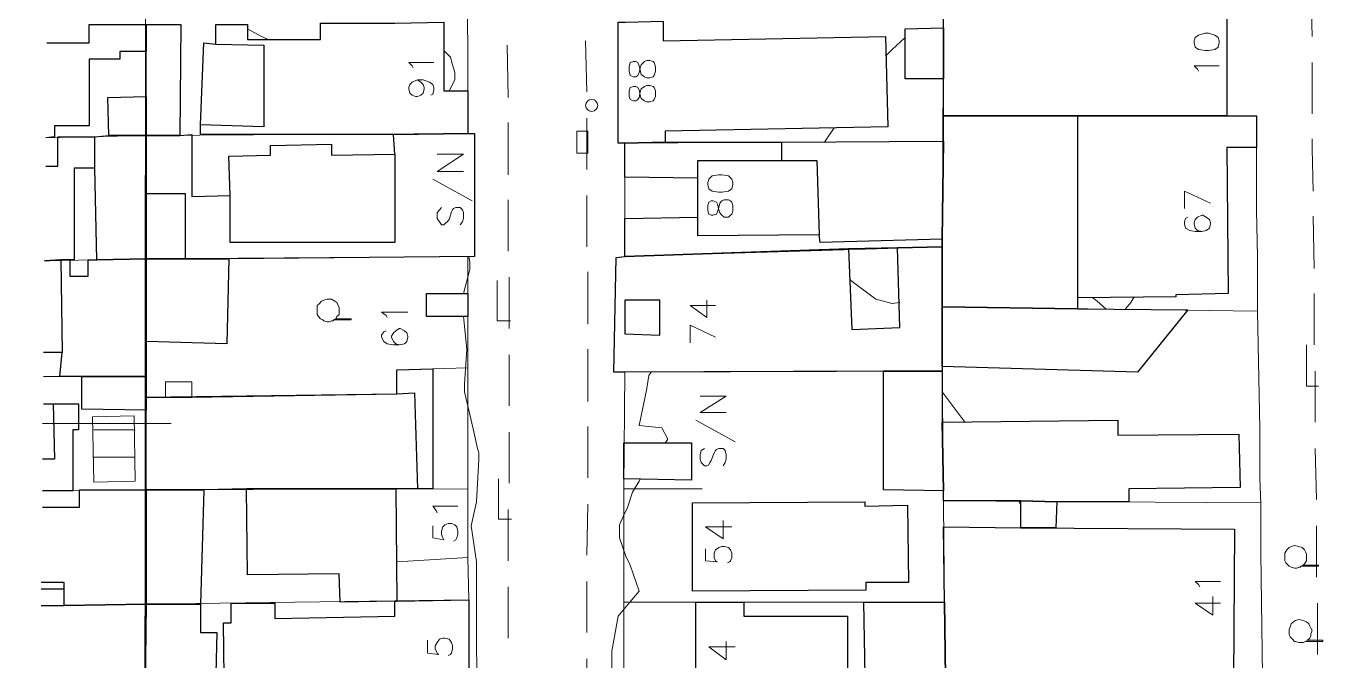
# Model space of a CAD drawing. Extents: x -2391 to 32076, y -11492 to 5852.
# Drawn here: x 4370.8 to 4471.9, y -1310.7 to -1261.4 of the extents above; entities that cross this region are included whole.
import ezdxf

# ---------------------------------------------------------------- set-up
doc = ezdxf.new("R2010")
doc.units = 0
doc.header["$LTSCALE"] = 7
for name, color, linetype in [('ALVE-CT', 3, 'CONTINUOUS'), ('PDF_A101 - EDIFICACAO', 7, 'CONTINUOUS'), ('PDF_A103 - PROJECAO_1', 7, 'CONTINUOUS'), ('PDF_A104 - PROJECAO_2', 7, 'CONTINUOUS'), ('PDF_A112 - PRISMA_VENTILACAO', 7, 'CONTINUOUS'), ('PDF_A118 - PISCINA', 7, 'CONTINUOUS'), ('PDF_A120 - MARQUISE', 7, 'CONTINUOUS'), ('PDF_A123 - N DE PORTA', 7, 'CONTINUOUS'), ('PDF_A124 - MURO', 7, 'CONTINUOUS'), ('PDF_C301 - MEIO_FIO_2D', 7, 'CONTINUOUS'), ('PDF_C317 - BOCA_LOBO', 7, 'CONTINUOUS'), ('PDF_F602 - ARVORE_ISOLADA', 7, 'CONTINUOUS'), ('PDF_I902 - LUMINARIA', 7, 'CONTINUOUS'), ('PDF_I903 - POSTE', 7, 'CONTINUOUS'), ('PDF_M1303 - MARCA_UTM_SAD', 7, 'CONTINUOUS'), ('PDF_N1402 - CURVA_INTERMEDIARIA', 7, 'CONTINUOUS')]:
    doc.layers.add(name, color=color, linetype=linetype)

msp = doc.modelspace()

# ---------------------------------------------------------------- linework, layer by layer
at = {"layer": 'ALVE-CT'}
msp.add_circle((4550.796, -1271.53), 500, dxfattribs=at)
at = {"layer": 'PDF_A101 - EDIFICACAO', "lineweight": 30}
for points in [[(4464.015, -1268.398), (4452.416, -1268.398), (4442.003, -1268.398), (4442.003, -1265.519), (4442.003, -1261.54), (4442.003, -1260.524), (4442.003, -1257.476), (4442.003, -1253.497), (4463.253, -1253.327), (4464.015, -1253.327)], [(4420.413, -1270.43), (4417.281, -1270.514), (4416.773, -1270.514), (4416.773, -1261.116), (4417.366, -1261.116), (4420.244, -1261.032), (4420.244, -1262.556), (4437.516, -1262.217), (4437.685, -1269.244), (4420.413, -1269.583)], [(4382.738, -1269.922), (4380.113, -1269.922), (4380.113, -1266.874), (4380.113, -1263.402), (4380.113, -1261.286), (4382.823, -1261.286)], [(4403.227, -1261.116), (4403.227, -1266.45), (4405.089, -1266.45), (4405.089, -1269.752), (4399.332, -1269.837), (4384.347, -1269.837), (4384.347, -1269.075), (4384.601, -1262.725), (4385.532, -1262.81), (4385.532, -1261.286), (4387.987, -1261.286), (4387.987, -1262.471), (4393.66, -1262.471), (4393.66, -1261.201), (4399.417, -1261.201)], [(4442.003, -1265.519), (4439.039, -1265.519), (4439.039, -1261.624), (4442.003, -1261.54)], [(4380.113, -1269.922), (4377.235, -1269.922), (4377.15, -1266.958), (4380.113, -1266.874)], [(4452.416, -1282.536), (4452.416, -1283.383), (4441.918, -1283.214), (4441.918, -1278.557), (4441.918, -1277.965), (4442.003, -1270.345), (4442.003, -1268.398), (4452.416, -1268.398), (4464.015, -1268.398), (4466.301, -1268.398), (4466.301, -1270.853), (4464.015, -1270.853), (4464.1, -1282.198), (4460.036, -1282.282), (4460.036, -1282.452)], [(4405.597, -1269.752), (4405.597, -1279.319), (4386.548, -1279.489), (4383.161, -1279.489), (4380.113, -1279.489), (4380.113, -1274.409), (4380.113, -1269.922), (4382.738, -1269.922), (4383.669, -1269.837), (4383.669, -1274.663), (4386.633, -1274.578), (4386.548, -1271.53), (4389.765, -1271.445), (4389.765, -1270.684), (4394.506, -1270.599), (4394.506, -1271.445), (4399.417, -1271.361), (4399.332, -1269.837), (4405.089, -1269.752)], [(4434.637, -1278.727), (4417.281, -1279.319), (4417.281, -1276.356), (4422.953, -1276.271), (4422.953, -1273.223), (4417.281, -1273.139), (4417.281, -1270.514), (4420.413, -1270.43), (4429.472, -1270.43), (4442.003, -1270.345), (4441.918, -1277.965), (4441.918, -1278.557), (4438.447, -1278.642)], [(4441.918, -1283.214), (4441.918, -1287.87), (4441.918, -1288.209), (4437.346, -1288.209), (4416.434, -1288.294), (4416.604, -1279.404), (4417.281, -1279.319), (4434.637, -1278.727), (4434.891, -1284.992), (4438.616, -1284.822), (4438.447, -1278.642), (4441.918, -1278.557)], [(4380.113, -1285.923), (4380.113, -1279.489), (4383.161, -1279.489), (4386.548, -1279.489), (4386.379, -1286.092)], [(4405.089, -1282.198), (4405.089, -1283.976), (4401.872, -1283.976), (4401.872, -1282.198)], [(4419.99, -1282.706), (4417.281, -1282.706), (4417.281, -1285.33), (4419.99, -1285.415)], [(4452.416, -1283.383), (4460.967, -1283.468), (4457.073, -1288.294), (4441.918, -1287.87), (4441.918, -1283.214)], [(4384.601, -1297.437), (4380.113, -1297.437), (4380.113, -1291.257), (4380.113, -1290.241), (4381.637, -1290.241), (4383.669, -1290.241), (4399.586, -1289.987), (4399.586, -1288.124), (4402.38, -1288.04), (4402.38, -1297.353), (4401.195, -1297.353), (4399.501, -1297.353), (4387.903, -1297.353)], [(4441.918, -1292.188), (4442.003, -1297.522), (4437.346, -1297.437), (4437.346, -1288.209), (4441.918, -1288.209)], [(4380.113, -1288.632), (4380.113, -1290.241), (4380.113, -1291.257), (4375.118, -1291.172), (4375.118, -1288.632)], [(4450.808, -1298.369), (4448.014, -1298.284), (4442.003, -1298.284), (4442.003, -1297.522), (4441.918, -1292.188), (4455.549, -1292.019), (4455.549, -1293.204), (4464.947, -1293.119), (4465.031, -1297.268), (4456.396, -1297.353), (4456.396, -1298.369)], [(4422.445, -1293.797), (4422.445, -1296.675), (4417.196, -1296.591), (4417.196, -1293.797)], [(4384.347, -1306.327), (4380.113, -1306.327), (4380.113, -1297.437), (4384.601, -1297.437)], [(4399.586, -1306.073), (4399.417, -1306.073), (4395.184, -1306.158), (4395.099, -1303.956), (4387.987, -1304.041), (4387.903, -1297.353), (4399.501, -1297.353)], [(4435.907, -1298.369), (4435.907, -1298.707), (4439.209, -1298.623), (4439.293, -1304.634), (4435.992, -1304.634), (4435.992, -1305.226), (4422.53, -1305.311), (4422.53, -1298.453)], [(4450.808, -1298.369), (4450.723, -1300.4), (4448.014, -1300.4), (4448.014, -1298.284)], [(4448.014, -1300.4), (4464.608, -1300.485), (4464.523, -1312.169), (4442.172, -1311.999), (4442.087, -1306.158), (4442.003, -1300.316)], [(4385.447, -1314.878), (4380.029, -1314.878), (4380.113, -1306.327), (4384.347, -1306.327), (4384.347, -1308.528), (4385.617, -1308.528)], [(4401.533, -1314.793), (4398.994, -1314.793), (4389.68, -1314.878), (4389.596, -1314.031), (4386.209, -1314.031), (4386.125, -1307.766), (4386.717, -1307.766), (4386.717, -1306.242), (4390.104, -1306.242), (4390.104, -1307.428), (4399.417, -1307.258), (4399.417, -1306.073), (4399.586, -1306.073), (4405.174, -1305.988), (4405.174, -1314.793)], [(4426.509, -1306.158), (4426.509, -1307.258), (4434.552, -1307.258), (4434.552, -1314.116), (4425.409, -1314.116), (4425.409, -1314.963), (4422.784, -1315.047), (4422.784, -1306.158)], [(4436.669, -1314.709), (4435.992, -1314.793), (4435.822, -1306.158), (4442.087, -1306.158), (4442.172, -1311.999), (4442.172, -1313.185), (4442.172, -1313.269), (4442.172, -1314.624)]]:
    msp.add_lwpolyline(points, close=True, dxfattribs=at)
for points in [[(4372.409, -1262.725), (4375.711, -1262.725), (4375.711, -1261.286), (4376.727, -1261.286), (4380.113, -1261.286), (4380.113, -1263.402), (4378.082, -1263.402), (4378.082, -1263.995), (4375.711, -1263.995), (4375.711, -1269.16), (4373.002, -1269.16), (4373.002, -1270.006), (4372.324, -1270.091)], [(4372.324, -1272.292), (4373.256, -1272.292), (4373.256, -1270.006), (4376.134, -1270.006), (4377.235, -1269.922), (4380.113, -1269.922), (4380.113, -1274.409), (4380.113, -1279.489), (4376.304, -1279.573), (4376.134, -1272.461), (4374.526, -1272.461), (4374.526, -1279.573), (4374.187, -1279.573), (4373.51, -1279.573), (4372.24, -1279.658), (4373.51, -1279.573), (4374.187, -1279.573), (4374.187, -1280.843), (4375.626, -1280.843), (4375.626, -1279.573), (4376.304, -1279.573), (4380.113, -1279.489), (4380.113, -1285.923), (4380.113, -1288.632), (4375.118, -1288.632), (4373.425, -1288.632), (4373.594, -1286.77), (4372.155, -1286.77)], [(4372.155, -1290.749), (4372.917, -1290.749), (4374.864, -1290.749), (4374.864, -1292.781), (4374.441, -1292.781), (4374.441, -1297.522), (4372.07, -1297.522)], [(4372.07, -1298.792), (4374.949, -1298.792), (4374.949, -1297.437), (4380.113, -1297.437), (4380.113, -1306.327), (4373.764, -1306.412), (4373.764, -1305.142), (4371.986, -1305.142)], [(4371.986, -1306.412), (4373.764, -1306.412), (4380.113, -1306.327), (4380.029, -1314.878), (4376.642, -1314.878), (4375.711, -1314.878), (4375.711, -1313.269), (4373.34, -1313.269), (4373.34, -1314.285), (4371.901, -1314.285)]]:
    msp.add_lwpolyline(points, dxfattribs=at)
at = {"layer": 'PDF_A103 - PROJECAO_1', "lineweight": 30}
for points in [[(4385.532, -1262.81), (4389.257, -1262.894), (4389.257, -1269.244), (4384.347, -1269.075), (4384.601, -1262.725)], [(4452.416, -1268.398), (4452.416, -1282.536), (4452.416, -1283.383), (4441.918, -1283.214), (4441.918, -1278.557), (4441.918, -1277.965), (4442.003, -1270.345), (4442.003, -1268.398)], [(4380.113, -1274.409), (4380.113, -1279.489), (4376.304, -1279.573), (4376.134, -1272.461), (4376.134, -1270.006), (4377.235, -1269.922), (4380.113, -1269.922)], [(4399.417, -1271.361), (4399.417, -1278.219), (4386.633, -1278.219), (4386.633, -1274.578), (4386.548, -1271.53), (4389.765, -1271.445), (4389.765, -1270.684), (4394.506, -1270.599), (4394.506, -1271.445)], [(4442.003, -1270.345), (4441.918, -1277.965), (4432.436, -1278.219), (4432.351, -1277.626), (4422.953, -1277.711), (4422.953, -1276.271), (4422.953, -1273.223), (4422.953, -1271.869), (4429.472, -1271.869), (4429.472, -1270.43)], [(4383.161, -1279.489), (4380.113, -1279.489), (4380.113, -1274.409), (4383.161, -1274.409)], [(4401.195, -1297.353), (4399.501, -1297.353), (4387.903, -1297.353), (4384.601, -1297.437), (4380.113, -1297.437), (4380.113, -1291.257), (4380.113, -1290.241), (4381.637, -1290.241), (4383.669, -1290.241), (4399.586, -1289.987), (4400.941, -1289.902)]]:
    msp.add_lwpolyline(points, close=True, dxfattribs=at)
for points in [[(4372.24, -1279.658), (4373.51, -1279.573), (4373.594, -1286.77), (4372.155, -1286.77)], [(4372.155, -1290.749), (4372.917, -1290.749), (4373.002, -1295.067), (4372.07, -1295.067)], [(4372.07, -1298.792), (4374.949, -1298.792), (4374.949, -1297.437), (4380.113, -1297.437), (4380.113, -1306.327), (4373.764, -1306.412), (4373.764, -1305.142), (4373.764, -1304.634), (4371.986, -1304.634)]]:
    msp.add_lwpolyline(points, dxfattribs=at)
at = {"layer": 'PDF_A104 - PROJECAO_2', "lineweight": 30}
msp.add_lwpolyline([(4432.351, -1277.626), (4422.953, -1277.711), (4422.953, -1276.271), (4422.953, -1273.223), (4422.953, -1271.869), (4429.472, -1271.869), (4432.182, -1271.869)], close=True, dxfattribs=at)
at = {"layer": 'PDF_A112 - PRISMA_VENTILACAO', "lineweight": 30}
msp.add_lwpolyline([(4417.281, -1282.706), (4417.281, -1285.33), (4419.99, -1285.415), (4419.99, -1282.706)], close=True, dxfattribs=at)
at = {"layer": 'PDF_A118 - PISCINA', "lineweight": 9}
msp.add_lwpolyline([(4375.965, -1291.765), (4376.05, -1296.845), (4379.267, -1296.76), (4379.182, -1291.68)], close=True, dxfattribs=at)
for points in [[(4376.05, -1292.781), (4379.267, -1292.781)], [(4376.05, -1294.897), (4379.267, -1294.897)]]:
    msp.add_lwpolyline(points, dxfattribs=at)
at = {"layer": 'PDF_A120 - MARQUISE', "lineweight": 9}
msp.add_lwpolyline([(4383.669, -1290.241), (4381.637, -1290.241), (4381.637, -1289.056), (4383.669, -1289.056)], close=True, dxfattribs=at)
at = {"layer": 'PDF_A123 - N DE PORTA', "lineweight": 9}
for points in [[(4461.475, -1262.725), (4461.56, -1263.064), (4461.814, -1263.233), (4462.322, -1263.318), (4462.576, -1263.318), (4463.084, -1263.233), (4463.338, -1263.064), (4463.423, -1262.725), (4463.423, -1262.556), (4463.338, -1262.302), (4463.084, -1262.132), (4462.576, -1261.963), (4462.322, -1261.963), (4461.814, -1262.132), (4461.56, -1262.302), (4461.475, -1262.556)], [(4417.62, -1264.926), (4417.704, -1265.265), (4417.958, -1265.35), (4418.128, -1265.35), (4418.297, -1265.265), (4418.382, -1265.011), (4418.466, -1264.672), (4418.551, -1264.418), (4418.805, -1264.164), (4418.974, -1264.08), (4419.228, -1264.08), (4419.482, -1264.164), (4419.567, -1264.249), (4419.651, -1264.588), (4419.651, -1264.926), (4419.567, -1265.265), (4419.482, -1265.35), (4419.228, -1265.434), (4418.974, -1265.434), (4418.805, -1265.35), (4418.551, -1265.18), (4418.466, -1264.842), (4418.382, -1264.503), (4418.297, -1264.249), (4418.128, -1264.164), (4417.958, -1264.164), (4417.704, -1264.249), (4417.62, -1264.588)], [(4417.62, -1266.874), (4417.704, -1267.128), (4417.958, -1267.212), (4418.128, -1267.212), (4418.297, -1267.128), (4418.382, -1266.958), (4418.466, -1266.535), (4418.551, -1266.281), (4418.805, -1266.112), (4418.974, -1266.027), (4419.228, -1266.027), (4419.482, -1266.112), (4419.567, -1266.196), (4419.651, -1266.45), (4419.651, -1266.874), (4419.567, -1267.128), (4419.482, -1267.212), (4419.228, -1267.297), (4418.974, -1267.297), (4418.805, -1267.212), (4418.551, -1267.043), (4418.466, -1266.789), (4418.382, -1266.366), (4418.297, -1266.196), (4418.128, -1266.112), (4417.958, -1266.112), (4417.704, -1266.196), (4417.62, -1266.45)], [(4423.715, -1273.731), (4423.8, -1274.07), (4424.054, -1274.239), (4424.562, -1274.324), (4424.816, -1274.324), (4425.324, -1274.239), (4425.578, -1274.07), (4425.663, -1273.731), (4425.663, -1273.562), (4425.578, -1273.308), (4425.324, -1273.054), (4424.816, -1272.969), (4424.562, -1272.969), (4424.054, -1273.054), (4423.8, -1273.308), (4423.715, -1273.562)], [(4423.715, -1275.763), (4423.8, -1276.017), (4423.969, -1276.102), (4424.139, -1276.102), (4424.393, -1276.017), (4424.477, -1275.848), (4424.562, -1275.509), (4424.647, -1275.171), (4424.816, -1275.001), (4424.985, -1274.917), (4425.324, -1274.917), (4425.493, -1275.001), (4425.578, -1275.086), (4425.663, -1275.34), (4425.663, -1275.763), (4425.578, -1276.017), (4425.493, -1276.102), (4425.324, -1276.271), (4424.985, -1276.271), (4424.816, -1276.102), (4424.647, -1275.933), (4424.562, -1275.679), (4424.477, -1275.255), (4424.393, -1275.086), (4424.139, -1275.001), (4423.969, -1275.001), (4423.8, -1275.086), (4423.715, -1275.34)]]:
    msp.add_lwpolyline(points, close=True, dxfattribs=at)
for points in [[(4400.856, -1264.672), (4400.771, -1264.503), (4400.517, -1264.249), (4402.465, -1264.249)], [(4461.814, -1264.926), (4461.729, -1264.757), (4461.475, -1264.503), (4463.423, -1264.503)], [(4401.195, -1265.604), (4401.449, -1265.773), (4401.618, -1265.942), (4401.703, -1266.196), (4401.703, -1266.281), (4401.618, -1266.62), (4401.449, -1266.789), (4401.195, -1266.874), (4401.025, -1266.874), (4400.771, -1266.789), (4400.602, -1266.62), (4400.517, -1266.281), (4400.517, -1266.196), (4400.602, -1265.942), (4400.771, -1265.773), (4401.195, -1265.604), (4401.618, -1265.604), (4402.126, -1265.773), (4402.38, -1265.942), (4402.465, -1266.196), (4402.465, -1266.366), (4402.38, -1266.704), (4402.211, -1266.789)], [(4404.751, -1272.715), (4402.719, -1272.715), (4404.751, -1271.361), (4402.719, -1271.361)], [(4402.38, -1273.308), (4405.428, -1275.001)], [(4462.745, -1275.171), (4460.713, -1274.239), (4460.713, -1275.594)], [(4403.057, -1275.509), (4402.888, -1275.679), (4402.719, -1275.933), (4402.719, -1276.356), (4402.888, -1276.61), (4403.057, -1276.864), (4403.227, -1276.864), (4403.396, -1276.695), (4403.481, -1276.61), (4403.65, -1276.441), (4403.819, -1275.848), (4403.904, -1275.679), (4403.989, -1275.594), (4404.158, -1275.509), (4404.497, -1275.509), (4404.666, -1275.679), (4404.751, -1275.933), (4404.751, -1276.356), (4404.666, -1276.61), (4404.497, -1276.864)], [(4460.967, -1276.271), (4460.798, -1276.356), (4460.713, -1276.61), (4460.713, -1276.779), (4460.798, -1277.118), (4461.137, -1277.287), (4461.56, -1277.372), (4462.068, -1277.372), (4462.407, -1277.287), (4462.661, -1277.118), (4462.745, -1276.779), (4462.745, -1276.695), (4462.661, -1276.441), (4462.407, -1276.271), (4462.153, -1276.102), (4462.068, -1276.102), (4461.729, -1276.271), (4461.56, -1276.441), (4461.475, -1276.695), (4461.475, -1276.779), (4461.56, -1277.118), (4461.729, -1277.287), (4462.068, -1277.372)], [(4424.308, -1283.129), (4422.361, -1283.129), (4423.631, -1284.06), (4423.631, -1282.706)], [(4398.824, -1284.06), (4398.74, -1283.891), (4398.401, -1283.637), (4400.433, -1283.637)], [(4398.74, -1285.076), (4398.57, -1285.161), (4398.401, -1285.415), (4398.401, -1285.584), (4398.57, -1285.923), (4398.824, -1286.092), (4399.332, -1286.177), (4399.755, -1286.177), (4400.179, -1286.092), (4400.348, -1285.923), (4400.433, -1285.584), (4400.433, -1285.5), (4400.348, -1285.246), (4400.179, -1285.076), (4399.84, -1284.907), (4399.755, -1284.907), (4399.501, -1285.076), (4399.332, -1285.246), (4399.163, -1285.5), (4399.163, -1285.584), (4399.332, -1285.923), (4399.501, -1286.092), (4399.755, -1286.177)], [(4424.308, -1285.584), (4422.361, -1284.653), (4422.361, -1286.008)], [(4425.155, -1291.426), (4423.123, -1291.426), (4425.155, -1290.156), (4423.123, -1290.156)], [(4422.784, -1292.019), (4425.832, -1293.712)], [(4423.461, -1294.22), (4423.207, -1294.389), (4423.123, -1294.728), (4423.123, -1295.067), (4423.207, -1295.321), (4423.461, -1295.575), (4423.631, -1295.575), (4423.8, -1295.49), (4423.885, -1295.321), (4423.969, -1295.151), (4424.223, -1294.559), (4424.308, -1294.389), (4424.393, -1294.305), (4424.562, -1294.22), (4424.901, -1294.22), (4425.07, -1294.389), (4425.155, -1294.728), (4425.155, -1295.067), (4425.07, -1295.321), (4424.901, -1295.575)], [(4402.719, -1299.215), (4402.634, -1299.046), (4402.38, -1298.707), (4404.327, -1298.707)], [(4402.38, -1300.231), (4402.38, -1301.162), (4403.227, -1301.332), (4403.142, -1301.162), (4403.057, -1300.908), (4403.057, -1300.654), (4403.142, -1300.316), (4403.311, -1300.146), (4403.565, -1300.062), (4403.819, -1300.062), (4404.073, -1300.146), (4404.243, -1300.316), (4404.327, -1300.654), (4404.327, -1300.908), (4404.243, -1301.162), (4404.158, -1301.332), (4403.989, -1301.416)], [(4425.578, -1300.316), (4423.546, -1300.316), (4424.901, -1301.247), (4424.901, -1299.808)], [(4423.546, -1302.009), (4423.546, -1302.94), (4424.477, -1303.025), (4424.308, -1302.94), (4424.223, -1302.686), (4424.223, -1302.348), (4424.308, -1302.094), (4424.562, -1301.924), (4424.816, -1301.84), (4424.985, -1301.84), (4425.324, -1301.924), (4425.493, -1302.094), (4425.578, -1302.348), (4425.578, -1302.686), (4425.493, -1302.94), (4425.409, -1303.025), (4425.239, -1303.11)], [(4461.899, -1304.972), (4461.814, -1304.803), (4461.56, -1304.549), (4463.507, -1304.549)], [(4463.507, -1306.242), (4461.56, -1306.242), (4462.915, -1307.174), (4462.915, -1305.734)], [(4401.957, -1309.121), (4401.957, -1310.137), (4402.803, -1310.221), (4402.719, -1310.137), (4402.549, -1309.798), (4402.549, -1309.544), (4402.719, -1309.29), (4402.888, -1309.036), (4403.142, -1308.952), (4403.311, -1308.952), (4403.65, -1309.036), (4403.819, -1309.29), (4403.904, -1309.544), (4403.904, -1309.798), (4403.819, -1310.137), (4403.735, -1310.221), (4403.565, -1310.306)], [(4425.832, -1309.629), (4423.8, -1309.629), (4425.155, -1310.645), (4425.155, -1309.206)]]:
    msp.add_lwpolyline(points, dxfattribs=at)
at = {"layer": 'PDF_A124 - MURO', "lineweight": 9}
for points in [[(4373.171, -1187.374), (4373.848, -1187.374), (4380.113, -1187.29), (4380.029, -1324.36)], [(4417.196, -1208.032), (4442.172, -1207.524), (4441.918, -1287.87), (4442.172, -1314.624), (4417.196, -1315.132), (4417.196, -1311.745), (4417.196, -1306.581), (4417.196, -1300.993), (4417.196, -1297.268), (4417.281, -1288.294), (4441.918, -1288.209)], [(4405.089, -1279.319), (4405.597, -1279.319), (4405.597, -1269.752), (4405.089, -1269.752), (4405.089, -1264.334), (4405.089, -1263.318), (4405.005, -1256.121), (4405.005, -1254.682), (4405.005, -1246.639), (4405.005, -1244.607), (4405.005, -1243.168)], [(4417.281, -1288.294), (4416.434, -1288.294), (4416.604, -1279.404), (4417.281, -1279.319), (4417.281, -1276.187), (4417.281, -1273.223), (4417.281, -1270.514), (4416.773, -1270.514), (4416.773, -1261.116)], [(4442.003, -1268.398), (4466.301, -1268.398), (4466.301, -1275.763), (4466.386, -1279.319), (4466.386, -1283.552), (4466.555, -1292.696), (4466.555, -1296.506), (4466.64, -1298.538), (4466.64, -1302.348), (4466.809, -1313.777), (4442.172, -1313.185)], [(4372.324, -1270.091), (4380.113, -1269.922), (4405.089, -1269.752)], [(4442.003, -1270.345), (4417.281, -1270.514)], [(4417.281, -1279.319), (4441.918, -1278.557)], [(4372.24, -1279.658), (4380.113, -1279.489), (4405.089, -1279.319), (4405.089, -1279.573), (4405.089, -1285.923), (4405.089, -1290.579), (4405.089, -1297.014), (4405.089, -1302.686), (4399.586, -1303.025)], [(4466.386, -1283.552), (4441.918, -1283.214)], [(4405.089, -1287.955), (4399.586, -1288.124), (4399.586, -1289.987), (4380.113, -1290.241)], [(4372.155, -1288.632), (4380.113, -1288.632)], [(4372.07, -1297.522), (4380.113, -1297.437), (4405.089, -1297.353)], [(4417.196, -1297.353), (4423.292, -1297.353)], [(4442.003, -1298.284), (4466.64, -1298.453)], [(4371.986, -1306.412), (4380.113, -1306.327), (4405.174, -1305.988), (4405.089, -1302.686)], [(4405.174, -1305.988), (4405.174, -1320.804), (4405.174, -1324.106), (4405.174, -1349.759), (4405.089, -1352.384), (4405.005, -1353.569), (4404.751, -1354.67), (4404.243, -1355.686), (4403.565, -1356.617)], [(4417.196, -1306.158), (4442.087, -1306.158)]]:
    msp.add_lwpolyline(points, dxfattribs=at)
at = {"layer": 'PDF_C301 - MEIO_FIO_2D', "lineweight": 9}
for points in [[(4470.534, -1258.238), (4470.619, -1262.217)], [(4408.137, -1262.894), (4408.222, -1266.958)], [(4414.318, -1266.535), (4414.233, -1262.556)], [(4470.619, -1264.249), (4470.619, -1268.228)], [(4408.222, -1268.906), (4408.222, -1272.969)], [(4414.318, -1272.546), (4414.318, -1268.567)], [(4470.619, -1270.176), (4470.619, -1270.937), (4470.704, -1274.239)], [(4408.222, -1274.917), (4408.222, -1278.896)], [(4414.318, -1278.557), (4414.318, -1274.578)], [(4470.704, -1276.187), (4470.788, -1280.251)], [(4408.307, -1280.928), (4408.307, -1282.875), (4408.307, -1284.907)], [(4414.402, -1284.568), (4414.402, -1282.875), (4414.402, -1280.504)], [(4470.788, -1282.198), (4470.788, -1286.177)], [(4408.307, -1286.939), (4408.307, -1290.918)], [(4414.402, -1290.579), (4414.402, -1286.516)], [(4470.873, -1288.209), (4470.873, -1292.188)], [(4408.307, -1292.95), (4408.307, -1296.929)], [(4414.402, -1296.506), (4414.402, -1292.527)], [(4470.873, -1294.22), (4470.958, -1298.199)], [(4408.222, -1298.961), (4408.222, -1302.94)], [(4414.318, -1302.517), (4414.402, -1298.538)], [(4470.958, -1300.231), (4470.958, -1304.21)], [(4414.318, -1308.528), (4414.318, -1304.549)], [(4408.222, -1304.972), (4408.222, -1308.952)], [(4471.042, -1306.242), (4471.042, -1310.221)], [(4414.318, -1314.539), (4414.318, -1310.56)]]:
    msp.add_lwpolyline(points, dxfattribs=at)
at = {"layer": 'PDF_C317 - BOCA_LOBO', "lineweight": 9}
msp.add_lwpolyline([(4413.556, -1269.583), (4413.556, -1271.276), (4414.402, -1271.276), (4414.402, -1269.583)], close=True, dxfattribs=at)
at = {"layer": 'PDF_F602 - ARVORE_ISOLADA', "lineweight": 9}
for points in [[(4394.845, -1284.145), (4394.676, -1284.23), (4394.676, -1284.314), (4394.506, -1284.314), (4394.337, -1284.399), (4394.168, -1284.399), (4393.914, -1284.314), (4393.829, -1284.23), (4393.66, -1284.145), (4393.49, -1283.976), (4393.406, -1283.806), (4393.406, -1283.552), (4393.406, -1283.383), (4393.406, -1283.129), (4393.575, -1282.96), (4393.744, -1282.79), (4393.914, -1282.706), (4394.168, -1282.621), (4394.506, -1282.621), (4394.76, -1282.79), (4394.93, -1282.875), (4395.014, -1283.129), (4395.099, -1283.298), (4395.099, -1283.468), (4395.099, -1283.637), (4395.099, -1283.806), (4394.93, -1283.976), (4394.845, -1284.145), (4394.676, -1284.23), (4396.03, -1284.23), (4396.03, -1284.145)], [(4469.942, -1303.279), (4469.772, -1303.364), (4469.688, -1303.448), (4469.603, -1303.448), (4469.434, -1303.533), (4469.264, -1303.533), (4469.01, -1303.448), (4468.841, -1303.364), (4468.756, -1303.279), (4468.587, -1303.11), (4468.502, -1302.94), (4468.502, -1302.771), (4468.502, -1302.517), (4468.502, -1302.348), (4468.672, -1302.094), (4468.841, -1301.924), (4469.01, -1301.84), (4469.264, -1301.755), (4469.603, -1301.84), (4469.857, -1301.924), (4470.026, -1302.094), (4470.111, -1302.263), (4470.196, -1302.432), (4470.196, -1302.602), (4470.196, -1302.771), (4470.196, -1302.94), (4470.026, -1303.194), (4469.942, -1303.279), (4469.772, -1303.364), (4471.127, -1303.364), (4471.127, -1303.279)], [(4470.28, -1309.121), (4470.196, -1309.206), (4470.111, -1309.206), (4469.942, -1309.29), (4469.772, -1309.29), (4469.603, -1309.29), (4469.349, -1309.206), (4469.264, -1309.206), (4469.095, -1309.036), (4468.926, -1308.867), (4468.841, -1308.698), (4468.841, -1308.528), (4468.841, -1308.274), (4468.926, -1308.105), (4469.01, -1307.851), (4469.18, -1307.682), (4469.349, -1307.597), (4469.603, -1307.512), (4469.942, -1307.597), (4470.196, -1307.682), (4470.365, -1307.851), (4470.45, -1308.02), (4470.534, -1308.19), (4470.619, -1308.359), (4470.534, -1308.613), (4470.534, -1308.782), (4470.45, -1308.952), (4470.28, -1309.121), (4470.196, -1309.206), (4471.466, -1309.206), (4471.466, -1309.121)]]:
    msp.add_lwpolyline(points, close=True, dxfattribs=at)
at = {"layer": 'PDF_I902 - LUMINARIA', "lineweight": 9}
msp.add_lwpolyline([(4414.656, -1267.636), (4414.656, -1267.636)], dxfattribs=at)
msp.add_circle((4414.704, -1267.573), 0.466, dxfattribs=at)
at = {"layer": 'PDF_I903 - POSTE', "lineweight": 9}
for points in [[(4408.391, -1284.314), (4407.375, -1284.314), (4407.375, -1281.182)], [(4471.127, -1289.394), (4470.196, -1289.394), (4470.196, -1286.177)], [(4408.476, -1299.723), (4407.46, -1299.723), (4407.46, -1296.591)]]:
    msp.add_lwpolyline(points, dxfattribs=at)
at = {"layer": 'PDF_M1303 - MARCA_UTM_SAD', "lineweight": 9}
msp.add_lwpolyline([(4372.07, -1292.273), (4382.061, -1292.273)], dxfattribs=at)
at = {"layer": 'PDF_N1402 - CURVA_INTERMEDIARIA', "lineweight": 9}
for points in [[(4387.987, -1261.624), (4389.088, -1262.217), (4389.427, -1262.386), (4389.511, -1262.471)], [(4437.516, -1263.741), (4438.023, -1263.233), (4439.039, -1262.302)], [(4403.227, -1263.402), (4403.311, -1263.402), (4403.735, -1263.826), (4403.904, -1264.418), (4404.073, -1265.011), (4404.073, -1265.604), (4403.65, -1266.45)], [(4432.774, -1270.43), (4433.536, -1269.329)], [(4405.174, -1279.319), (4405.259, -1279.743), (4405.259, -1280.335), (4404.751, -1282.198)], [(4438.616, -1282.875), (4438.023, -1282.96), (4436.754, -1282.621), (4434.722, -1281.097)], [(4454.618, -1283.383), (4453.94, -1282.79), (4453.602, -1282.536)], [(4456.819, -1282.452), (4456.565, -1282.875), (4456.142, -1283.383)], [(4404.751, -1283.976), (4405.005, -1286.516), (4404.835, -1289.225), (4404.835, -1289.818), (4405.513, -1292.696), (4405.851, -1294.22), (4405.936, -1294.559), (4405.936, -1295.067), (4405.767, -1298.369), (4405.343, -1300.231), (4405.767, -1303.025), (4405.767, -1307.174), (4405.767, -1307.597), (4405.767, -1309.967), (4405.851, -1312.592)], [(4420.413, -1293.797), (4420.583, -1293.543), (4420.583, -1293.458), (4420.159, -1292.611), (4418.382, -1292.442), (4418.974, -1289.564), (4419.059, -1289.056), (4419.143, -1288.548), (4419.313, -1288.294)], [(4441.918, -1289.818), (4443.611, -1292.103), (4443.696, -1292.188)], [(4416.265, -1311.407), (4416.265, -1309.967), (4416.773, -1307.258), (4417.535, -1306.327), (4418.382, -1305.311), (4417.704, -1303.279), (4417.366, -1302.602), (4416.858, -1301.162), (4416.858, -1300.146), (4417.281, -1299.215), (4417.45, -1298.877), (4417.874, -1297.607), (4418.382, -1296.76), (4418.466, -1296.591)], [(4447.844, -1298.284), (4448.014, -1298.623), (4448.014, -1298.707)]]:
    msp.add_lwpolyline(points, dxfattribs=at)

doc.saveas('drawing.dxf')
